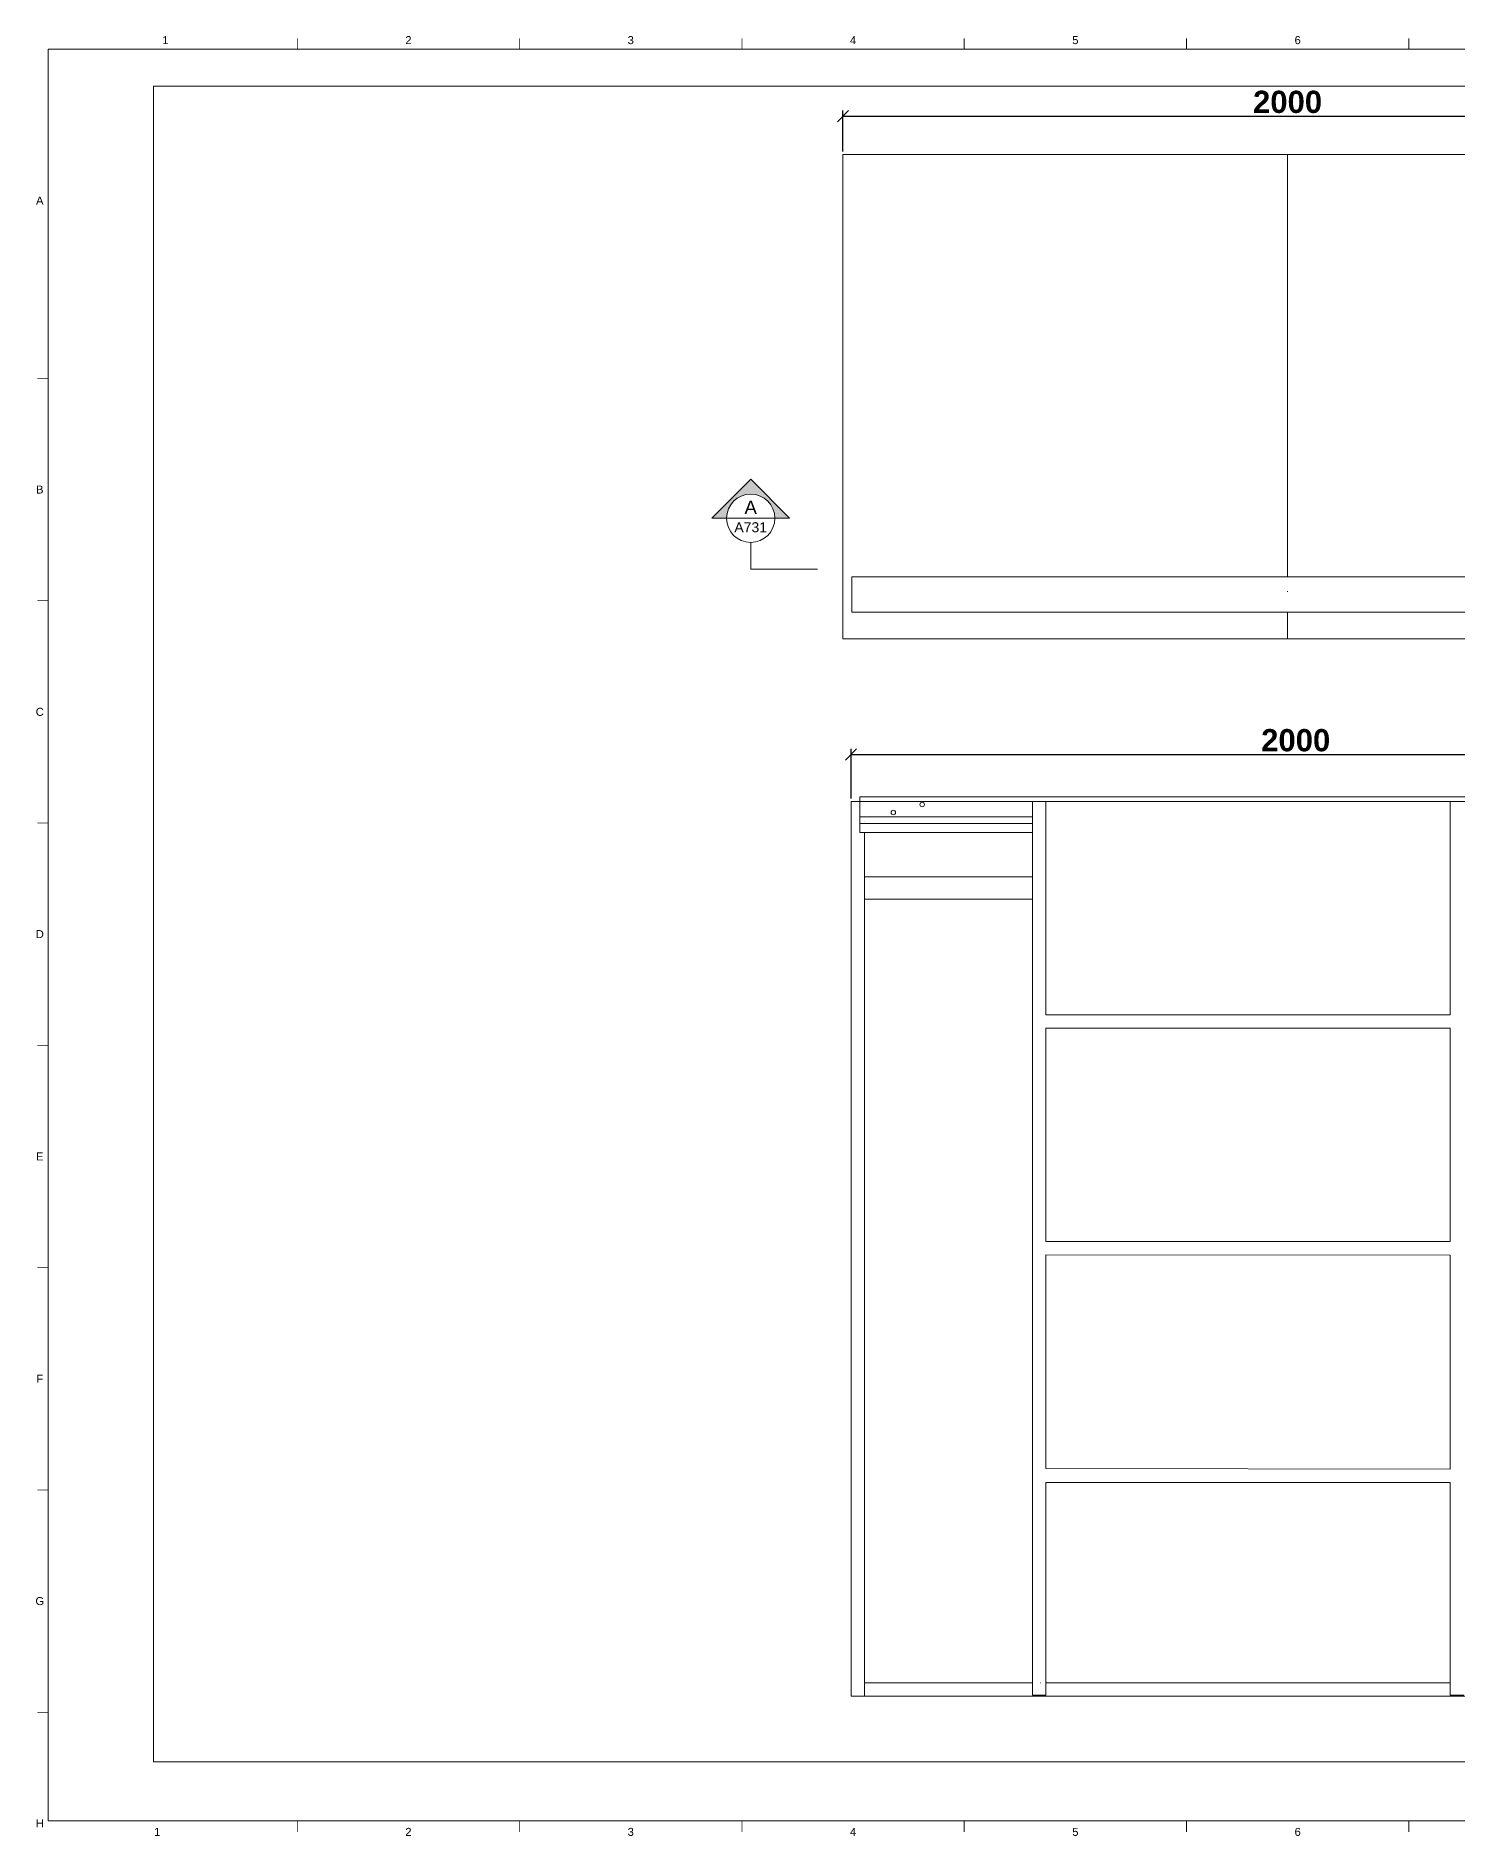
# Paper-space layout 'A730' of a CAD drawing. Header units: centimetres. Extents: x -398 to 580, y 3 to 433.
# Drawn here: x 14 to 333.6, y 3.3 to 408.1 of the extents above; entities that cross this region are included whole.
import ezdxf
from ezdxf.enums import TextEntityAlignment as Align

# ---------------------------------------------------------------- set-up
doc = ezdxf.new("R2010")
doc.units = ezdxf.units.CM
for name, color, linetype, lineweight in [('A-ANNO-DIMS', 1, 'Continuous', 18), ('A-ANNO-SYMB', 3, 'Continuous', 18), ('A-ELEV-MBE', 8, 'Continuous', 9), ('G-ANNO-TEXT', 3, 'Continuous', 18), ('G-ANNO-TTLB', 3, 'Continuous', 18)]:
    doc.layers.add(name, color=color, linetype=linetype, lineweight=lineweight)
doc.layers.add('G-ANNO-NPLT', color=2, linetype='Continuous', lineweight=18, plot=False)
doc.styles.add('ARIAL', font='arial.ttf')
doc.styles.add('ARIAL-BOLD', font='arialbd.ttf')
doc.dimstyles.new('ISO-25', dxfattribs={"dimtxt": 5, "dimasz": 2.5, "dimexe": 1.25, "dimexo": 0.625, "dimtad": 1, "dimlfac": 10, "dimtxsty": 'ARIAL-BOLD', "dimblk": 'OBLIQUE', "dimcen": 2.5, "dimclrt": 256, "dimadec": 0, "dimazin": 0, "dimtfac": 1, "dimtmove": 0, "dimatfit": 3, "dimfxl": 1, "dimarcsym": 0})

# ---------------------------------------------------------------- blocks, each defined once
blk = doc.blocks.new('SYMBOL')
at = {"layer": 'A-ANNO-SYMB', "linetype": 'Continuous', "lineweight": 20}
h = blk.add_hatch(color=256, dxfattribs=at)
h.dxf.hatch_style = 1
h.paths.add_polyline_path([(11.206, 4.948), (11.316, 4.948, -1), (11.678, 4.948), (11.788, 4.948), (11.497, 5.241)])
at = {"linetype": 'Continuous', "lineweight": 20}
blk.add_line((11.316, 4.948), (11.678, 4.948), dxfattribs=at)
at = {"layer": 'A-ANNO-SYMB', "linetype": 'Continuous', "lineweight": 20}
for p, q in [((11.206, 4.948), (11.497, 5.241)), ((11.788, 4.948), (11.497, 5.241)), ((11.316, 4.948), (11.206, 4.948)), ((11.678, 4.948), (11.788, 4.948))]:
    blk.add_line(p, q, dxfattribs=at)
blk.add_circle((11.497, 4.948), 0.181, dxfattribs=at)
for tag, p in [('TAVOLA', (11.497, 5.08)), ('SEZIONE', (11.497, 4.918))]:
    blk.add_attdef(tag, text='', height=0.1, dxfattribs=at).set_placement(p, align=Align.TOP_CENTER)
blk = doc.blocks.new('_Oblique')
at = {"color": 0, "linetype": 'ByBlock', "lineweight": -2}
blk.add_line((-0.5, -0.5), (0.5, 0.5), dxfattribs=at)
blk = doc.blocks.new('*D26')
at = {"layer": 'A-ANNO-DIMS', "color": 0, "lineweight": -2, "transparency": 16777216}
for p, q in [((195.45, 382.1), (195.45, 391.32)), ((195.45, 390.07), (395.45, 390.07)), ((395.45, 382.1), (395.45, 391.32))]:
    blk.add_line(p, q, dxfattribs=at)
at = {"layer": 'Defpoints', "color": 0, "transparency": 16777216}
for p in [(395.45, 390.07), (195.45, 381.48), (395.45, 381.48)]:
    blk.add_point(p, dxfattribs=at)
at = {"layer": 'A-ANNO-DIMS', "color": 0, "lineweight": -2, "transparency": 16777216, "xscale": 2.5, "yscale": 2.5, "zscale": 2.5, "rotation": 180}
blk.add_blockref('_Oblique', (195.45, 390.07), dxfattribs=at)
at = {"layer": 'A-ANNO-DIMS', "color": 0, "lineweight": -2, "transparency": 16777216, "xscale": 2.5, "yscale": 2.5, "zscale": 2.5}
blk.add_blockref('_Oblique', (395.45, 390.07), dxfattribs=at)
at = {"layer": 'A-ANNO-DIMS', "transparency": 16777216, "insert": (295.45, 393.25), "char_height": 5, "attachment_point": 5, "style": 'ARIAL-BOLD'}
blk.add_mtext('2000', dxfattribs=at)
blk = doc.blocks.new('*D29')
at = {"layer": 'A-ANNO-DIMS', "color": 0, "lineweight": -2, "transparency": 16777216}
for p, q in [((197.28, 236.57), (197.28, 247.76)), ((397.28, 236.57), (397.28, 247.76)), ((197.28, 246.51), (397.28, 246.51))]:
    blk.add_line(p, q, dxfattribs=at)
at = {"layer": 'Defpoints', "color": 0, "transparency": 16777216}
for p in [(397.28, 246.51), (197.28, 235.94), (397.28, 235.94)]:
    blk.add_point(p, dxfattribs=at)
at = {"layer": 'A-ANNO-DIMS', "color": 0, "lineweight": -2, "transparency": 16777216, "xscale": 2.5, "yscale": 2.5, "zscale": 2.5, "rotation": 180}
blk.add_blockref('_Oblique', (197.28, 246.51), dxfattribs=at)
at = {"layer": 'A-ANNO-DIMS', "color": 0, "lineweight": -2, "transparency": 16777216, "xscale": 2.5, "yscale": 2.5, "zscale": 2.5}
blk.add_blockref('_Oblique', (397.28, 246.51), dxfattribs=at)
at = {"layer": 'A-ANNO-DIMS', "transparency": 16777216, "insert": (297.28, 249.68), "char_height": 5, "attachment_point": 5, "style": 'ARIAL-BOLD'}
blk.add_mtext('2000', dxfattribs=at)

psp = doc.layouts.new('A730')

# ---------------------------------------------------------------- linework, layer by layer
at = {"layer": 'A-ANNO-SYMB'}
for p, q in [((174.6983, 294.2018), (174.6983, 288.2018)), ((174.6983, 288.2018), (189.6983, 288.2018))]:
    psp.add_line(p, q, dxfattribs=at)
at = {"layer": 'A-ELEV-MBE'}
for p, q in [((195.4452, 272.479), (195.4452, 381.479)), ((195.4452, 381.479), (395.4452, 381.479)), ((295.4452, 286.479), (295.4452, 381.479)), ((197.4452, 278.479), (197.4452, 286.479)), ((393.4452, 286.479), (197.4452, 286.479)), ((295.4452, 283.0799), (295.4452, 283.2622)), ((393.4452, 278.479), (197.4452, 278.479)), ((295.4452, 272.479), (295.4452, 278.479)), ((395.4452, 272.479), (195.4452, 272.479)), ((395.4452, 272.479), (295.4452, 272.479)), ((197.2822, 34.7434), (197.2822, 235.9434)), ((197.2822, 235.9434), (394.2702, 235.9434)), ((199.2702, 236.9434), (199.2702, 228.9434)), ((199.2702, 236.9434), (395.2702, 236.9434)), ((238.0563, 235.9434), (238.0563, 34.9434)), ((241.0987, 187.9434), (241.1073, 235.9434)), ((332.0563, 235.9434), (332.0563, 187.9434)), ((199.2702, 232.4434), (238.0563, 232.4434)), ((238.0563, 230.9856), (199.2702, 230.9856)), ((200.2702, 231.4434), (200.2702, 231.4434)), ((199.2702, 228.9434), (238.0563, 228.9434)), ((200.2702, 228.9434), (200.2702, 34.7434)), ((200.2702, 218.9856), (238.0563, 218.9856)), ((200.2702, 213.9856), (238.0563, 213.9856)), ((332.0563, 187.9434), (241.0987, 187.9434)), ((241.0894, 136.9434), (241.0981, 184.9434)), ((241.0987, 184.9434), (332.0563, 184.9434)), ((332.0563, 184.9434), (332.0563, 181.9238)), ((332.0563, 181.9238), (332.0563, 136.9434)), ((200.2702, 133.8434), (200.2702, 133.8434)), ((241.0802, 85.9434), (241.0889, 133.9434)), ((332.0563, 136.9434), (241.0894, 136.9434)), ((241.0894, 133.9434), (332.0563, 133.862)), ((332.0563, 133.862), (332.0563, 85.803)), ((241.0894, 85.9434), (332.0563, 85.803)), ((241.071, 34.9434), (241.0797, 82.803)), ((332.0563, 82.803), (241.0797, 82.803)), ((332.0563, 82.803), (332.0563, 34.9434)), ((238.0563, 37.7434), (200.2702, 37.7434)), ((239.9804, 37.7434), (239.9036, 37.7434)), ((332.0563, 37.7434), (241.0715, 37.7434)), ((397.2822, 34.7434), (197.2822, 34.7434)), ((197.2822, 34.7434), (332.0563, 34.7434)), ((238.0563, 34.9434), (241.071, 34.9434)), ((332.0563, 34.9434), (335.0563, 34.9434))]:
    psp.add_line(p, q, dxfattribs=at)
for centre in [(213.2702, 235.2434), (206.7702, 233.4434)]:
    psp.add_circle(centre, 0.5, dxfattribs=at)
at = {"layer": 'G-ANNO-NPLT'}
psp.add_lwpolyline([(40.3564, 396.8467), (547.1026, 396.8467), (547.1026, 19.9643), (40.3564, 19.9643)], close=True, dxfattribs=at)
at = {"layer": 'G-ANNO-TTLB'}
for p, q in [((16.722, 405.096), (16.722, 6.6803)), ((574.1359, 405.096), (16.722, 405.096)), ((16.722, 6.6803), (574.1359, 6.6803))]:
    psp.add_line(p, q, dxfattribs=at)
at = {"layer": 'G-ANNO-TTLB', "const_width": 0.18, "flags": 128}
for points in [[(72.722, 407.596), (72.722, 405.096)], [(122.722, 407.596), (122.722, 405.096)], [(172.722, 407.596), (172.722, 405.096)], [(222.722, 407.596), (222.722, 405.096)], [(272.722, 407.596), (272.722, 405.096)], [(322.722, 407.596), (322.722, 405.096)], [(16.722, 331.096), (14.222, 331.096)], [(16.722, 281.096), (14.222, 281.096)], [(16.722, 231.096), (14.222, 231.096)], [(16.722, 181.096), (14.222, 181.096)], [(16.722, 131.096), (14.222, 131.096)], [(16.722, 81.096), (14.222, 81.096)], [(16.722, 31.096), (14.222, 31.096)], [(72.722, 6.6803), (72.722, 4.1803)], [(122.722, 6.6803), (122.722, 4.1803)], [(172.722, 6.6803), (172.722, 4.1803)], [(222.722, 6.6803), (222.722, 4.1803)], [(272.722, 6.6803), (272.722, 4.1803)], [(322.722, 6.6803), (322.722, 4.1803)]]:
    psp.add_lwpolyline(points, dxfattribs=at)

# ---------------------------------------------------------------- block references
at = {"layer": 'A-ANNO-SYMB', "linetype": 'Continuous', "lineweight": 20}
ref = psp.add_blockref('SYMBOL', (-170.2119, 151.1886), dxfattribs=dict(at, xscale=30, yscale=30, zscale=30))
ref.add_attrib('SEZIONE', 'A', dxfattribs={"layer": '0', "linetype": 'Continuous', "lineweight": 20, "height": 3, "style": 'ARIAL'}).set_placement((174.6983, 303.5883), align=Align.TOP_CENTER)
ref.add_attrib('TAVOLA', 'A731', dxfattribs={"layer": '0', "linetype": 'Continuous', "lineweight": 20, "height": 2.25, "style": 'ARIAL'}).set_placement((174.6983, 298.7324), align=Align.TOP_CENTER)

# ---------------------------------------------------------------- texts
at = {"layer": 'G-ANNO-TEXT', "style": 'ARIAL'}
for s, p in [('1', (43.0712, 407.1664)), ('2', (97.722, 407.1664)), ('3', (147.722, 407.1664)), ('4', (197.722, 407.1664)), ('5', (247.722, 407.1664)), ('6', (297.722, 407.1664)), ('A', (14.8077, 371.0758)), ('B', (14.8077, 306.096)), ('C', (14.8077, 256.096)), ('D', (14.8077, 206.096)), ('E', (14.8077, 156.096)), ('F', (14.8077, 106.096)), ('G', (14.8077, 56.096)), ('H', (14.8077, 6.096)), ('1', (41.2138, 4.1886)), ('2', (97.722, 4.1886)), ('3', (147.722, 4.1886)), ('4', (197.722, 4.1886)), ('5', (247.722, 4.1886)), ('6', (297.722, 4.1886))]:
    psp.add_text(s, height=1.8, dxfattribs=at).set_placement(p, align=Align.MIDDLE_CENTER)

# ---------------------------------------------------------------- dimensions: what is measured, and where the dimension line sits
at = {"layer": 'A-ANNO-DIMS'}
for base, p1, p2, picture, middle in [((395.4452, 390.0733), (195.4452, 381.479), (395.4452, 381.479), '*D26', (295.4452, 393.2512)), ((397.2822, 246.5066), (197.2822, 235.9434), (397.2822, 235.9434), '*D29', (297.2822, 249.6845))]:
    dim = psp.add_linear_dim(base=base, p1=p1, p2=p2, dimstyle='ISO-25', dxfattribs=at)
    dim.commit()
    dim.dimension.update_dxf_attribs({"geometry": picture, "text_midpoint": middle})

doc.saveas('drawing.dxf')
